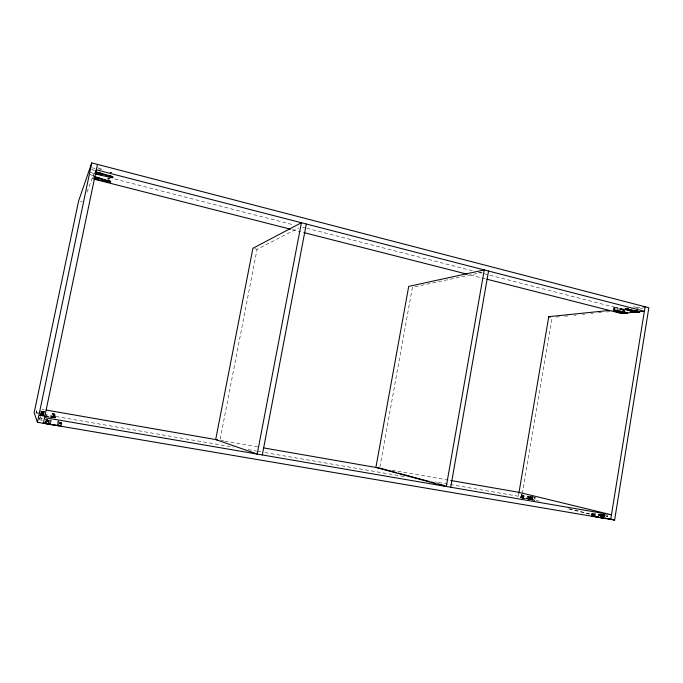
<?xml version="1.0" encoding="UTF-8"?>
<svg xmlns="http://www.w3.org/2000/svg" width="683" height="683" viewBox="0 0 683 683"><rect width="100%" height="100%" fill="white"/><g stroke="black" fill="none" stroke-linecap="round" stroke-linejoin="round"><path stroke-width="0.51" stroke-dasharray="3.42 2.56" d="M47.673 419.2L47.11 421.693L46.102 420.745L46.41 419.26L46.239 419.968M43.097 414.248C43.473 410.09 44.173 413.121 42.602 414.163L42.5 412.173L44.105 411.755M39.29 418.355L39.366 417.859L42.986 418.483M89.661 174.259C94.877 177.085 93.716 175.096 93.895 175.079M41.27 411.96C40.374 415.392 44.438 411.345 41.193 412.259M36.472 410.995L36.148 412.558L36.481 410.97L40.306 411.636M36.148 412.558L39.973 413.215M601.492 514.751A1.238 0.743 -83.4 0 0 602.116 516.16A1.238 0.743 -83.4 0 0 602.969 514.786L602.867 515.417M606.709 515.665L607.161 516.553L607.768 515.716M624.091 309.834L623.869 310.756M607.639 515.682L607.161 516.536L606.837 515.674M530.529 496.925C529.795 498.24 532.629 498.24 531.741 496.9M532.262 498.189L532.211 496.891L532.168 498.189L534.934 498.65L535.318 497.728M47.11 421.693L47.614 419.097M598.308 516.69L598.769 513.821M600.92 516.596L601.228 514.734M602.85 514.76L602.397 515.759L601.518 515.58L601.322 515.059L603.712 515.767M601.843 515.144L601.945 514.53M601.885 515.674L601.962 515.213M601.962 516.86L602.423 514.06M603.909 514.547C605.539 518.371 597.386 514.495 599.29 515.699M604.651 516.638L604.95 514.803L604.66 517.945M613.641 310.236C611.541 305.267 620.309 306.462 616.723 310.645M620.326 310.253L620.625 308.443A3.091 0.521 7.7 0 1 624.441 308.417M622.563 311.943L622.998 309.297L624.04 309.186L623.75 310.961M623.314 309.86C624.39 310.031 622.512 310.176 623.383 309.425L624.168 309.945M623.511 310.833L623.536 310.014M624.006 310.961L623.852 310.372M591.598 515.597C589.634 510.423 599.99 515.46 592.016 513.155M594.765 516.22L595.286 512.993M519.012 492.349L518.354 496.251L534.772 500.374M520.916 497.728L521.342 494.91L522.469 495.081M535.182 500.204L521.769 496.84L522.119 494.748M522.299 493.698L552.077 317.501M523.05 495.201C525.748 495.508 522.649 499.23 522.606 498.453M527.02 498.769L527.481 496.071L529.18 496.336M529.137 499.478L529.547 497.028M529.632 497.309L530.793 497.565L530.204 496.891L529.769 497.762L529.718 496.772M529.94 499.683L530.486 496.413M530.35 499.597L522.452 498.078M529.769 497.762L530.793 497.565M531.519 499.555L531.972 496.882M532.817 496.814L532.27 500.084L533.414 500.366L531.989 499.794M532.219 499.725L532.996 496.464M47.093 419.106L46.546 421.556L46.956 419.294M379.885 467.061L412.412 287.295L482.283 272.38M41.031 413.027L41.407 411.328L41.185 412.455M220.157 439.254L257.056 249.312L298.744 227.909M39.349 418.781C39.119 419.977 39.853 416.442 39.383 418.875M61.035 425.603L61.829 421.701M42.679 415.349L45.496 416.246M39.605 415.503L53.402 417.415C50.346 418.098 51.524 412.199 54.136 413.966C57.073 413.565 55.297 418.303 54.708 418.013M39.512 415.307L42.875 415.956L43.635 412.011L40.323 411.439M92.879 178.852L93.964 173.661M93.708 176.043L93.887 175.403M46.068 416.092L46.333 414.82M47.221 421.112L46.444 420.984L46.828 419.123M46.461 421.018L46.854 419.157L47.631 419.294M47.17 421.77L47.742 419.055M47.229 421.881L47.801 419.157M50.619 423.853L51.302 420.071M53.786 417.33L46.453 416.417M57.167 424.928L57.978 421.035L58.883 421.129M46.273 420.036L46.102 420.745M41.082 412.942L40.971 413.531M534.533 497.702L534.84 498.65M602.278 514.751L602.235 515.221M534.652 497.719L534.823 498.633L535.199 497.702M86.997 192.205L94.083 173.328M530.768 497.847L530.981 496.917M603.294 514.777L603.456 515.767M532.672 498.206L527.285 497.164L531.792 497.958M617.227 307.589L614.171 307.154M531.519 496.9L531.494 497.933M613.855 309.04L614.751 308.955M54.982 417.612L51.686 417.031L52.386 413.727L55.682 414.299L53.974 413.941M618.61 309.493L624.117 308.929M636.607 307.64L640.842 307.205M556.286 317.074L559.445 316.758M564.704 316.229L567.855 315.913M574.164 315.273L576.273 315.068M582.582 314.428L584.682 314.214M591 313.582L593.1 313.369M598.359 312.84L601.518 312.524M606.777 311.994L609.928 311.67M640.432 308.596L642.541 308.392M623.442 310.594L623.22 310.441M522.35 495.064L521.351 494.91L524.057 495.44L521.342 494.91M58.84 421.257L57.978 421.035L59.037 421.155M51.37 420.122L50.047 420.011M109.98 172.244L111.671 172.475M107.555 178.434L109.954 178.852M604.865 515.494L598.743 514.248L601.305 514.649M603.883 514.786L603.994 515.896L604.754 516.032M614.845 308.366L613.957 308.46L614.58 308.784M605.129 514.888L604.592 514.837M604.199 516.049L604.745 514.837L604.327 516.058L598.649 514.862L603.567 515.742L604.003 514.811L604.088 515.989L607.161 516.553M110.168 172.236L111.491 172.432M107.735 179.134L108.588 179.253M521.052 497.745L520.6 497.676L521.069 497.728M54.546 417.578L55.084 417.663M40.741 414.402L43.149 414.786M41.134 412.506L44.386 413.044M41.006 413.138L43.413 413.522M40.869 413.77L43.277 414.154M41.27 411.866L44.523 412.412M58.687 424.339L57.62 424.288M45.343 421.232L50.909 422.35L47.776 421.974M45.65 419.746L51.216 420.865L45.163 419.951M45.496 420.489L51.063 421.607L45.001 420.702M54.077 417.509L51.695 417.04L53.914 417.501M42.261 415.29L40.066 414.965L43.857 415.571M521.351 498.103L524.262 498.581M42.764 416.049L46.606 416.681M47.562 416.843L51.404 417.475M46.768 419.157L47.776 419.328M48.237 419.738L45.317 419.208M38.974 419.729L43.456 420.489M601.108 514.683A1.238 0.743 -83.4 0 0 601.723 516.1L602.013 516.152M603.362 516.382L604.131 516.51A1.238 0.743 -83.4 0 1 603.678 514.803M44.207 411.772L41.074 411.183M44.045 412.566L40.903 411.977M43.908 413.198L40.775 412.609M43.78 413.838L41.287 413.386M43.644 414.47L41.151 414.018M43.516 415.11L41.023 414.658M43.379 415.742L40.237 415.153M39.537 414.812L43.131 415.435M39.46 415.187L43.277 415.725M528.138 499.213L529.607 499.469M531.929 500.11L533.414 500.366M47.528 419.874L46.751 419.746M46.675 420.113L47.451 420.25M602.278 514.973L602.799 515.059M46.555 420.421L47.375 420.617L46.598 420.489M601.595 515.119L602.748 515.366M532.399 496.848L535.071 497.318M43.447 412.703C42.508 411.858 42.346 413.838 43.277 413.266M42.713 412.899L43.379 413.019M530.367 497.215L530.836 497.292M531.4 498.47L532.1 498.59M36.088 413.078L38.017 413.42M38.991 413.582L43.191 414.308M44.241 414.487L233.466 447.126M248.185 449.662L256.595 451.113M257.645 451.292L260.804 451.839M265.004 452.564L404.823 476.674M435.31 481.933L437.41 482.292M438.46 482.471L521.769 496.84M528.343 498.931L530.725 499.384M42.056 409.339L44.156 409.706M220.652 440.424L223.802 440.97M224.852 441.158L259.523 447.186M391.897 470.228L449.679 480.286M531.161 496.874L532.774 497.079M54.085 414.077L52.403 413.736L55.673 414.291M523.058 498.197L527.148 498.931M528.172 499.111L531.246 499.666M53.812 414.726C58.858 415.751 48.877 413.847 53.923 414.871M53.675 415.358C58.721 416.382 48.8 414.479 53.786 415.503M53.547 415.99C58.559 417.006 48.758 415.127 53.658 416.135M44.608 415.691L53.274 417.236M46.76 421.804L44.847 421.445M44.685 411.627L40.86 411.004L44.796 411.644M528.727 499L530.802 499.401M43.225 411.601L40.98 411.166M600.622 513.898L601.407 514.043M603.055 516.468L599.905 515.844M600.229 516.331L601.006 516.476M42.397 415.571L40.143 415.136M593.92 514.845L591.837 514.367L594.415 514.837M53.709 417.33L54.273 417.415M530.102 499.452L528.693 499.171M530.017 499.435L528.625 499.153M48.143 422.47L49.048 422.649M522.401 496.874C526.491 497.762 518.346 496.071 522.418 496.968M522.828 495.149L524.049 495.423M602.124 514.811L603.806 515.161M54.111 417.407L55.016 417.578M59.011 421.291L57.978 421.044M529.077 496.473L527.472 496.097M600.203 514L600.938 514.162M54.606 417.885L55.238 418.047M531.878 497.42L527.378 496.626L532.68 497.617M531.698 498.488L527.199 497.702L532.501 498.692M531.613 499.025L527.105 498.231L532.416 499.222M254.571 248.706L257.056 249.312M80.457 201.451L82.327 201.912M601.518 515.58L602.397 515.759M536.215 500.46L539.305 501.237M569.221 508.724L597.079 515.708M568.64 508.878L592.246 514.803M292.469 229.693L300.742 231.802M470.339 275.001L485.852 278.954M91.334 169.546L94.792 170.434M90.054 172.475L94.271 173.559M114.633 178.963L293.408 224.827M302.706 227.217L305.805 228.011M306.838 228.276L472.184 270.699M478.382 272.286L622.025 309.143M91.735 167.719L95.185 168.607M54.734 417.535L55.314 417.663M109.032 178.664L108.145 178.383M109.212 178.664L110.091 178.937M614.683 308.204L614.051 307.879L616.971 308.187M108.426 179.228L107.649 178.929M40.869 410.705L43.627 415.879M40.297 416.493L42.491 421.334M633.184 306.949A3.184 0.546 7.5 0 1 637.376 307.41A3.184 0.546 7.5 0 1 638.272 308.246M623.886 309.382A3.091 0.521 7.7 0 1 620.668 308.392M97.797 167.873A3.859 0.803 14.2 0 1 101.554 168.761A3.859 0.803 14.2 0 1 103.483 169.939M623.169 309.997A1.195 0.692 -72.7 0 1 624.006 309.066M622.802 309.903A1.195 0.692 -72.7 0 1 624.091 309.254M623.98 310.645A1.195 0.692 -72.7 0 0 624.1 310.364A3.091 0.512 7.7 0 0 623.237 310.176M637.119 308.187A1.221 0.717 -72.3 0 1 637.307 308.212M636.855 308.067A3.159 0.538 7.5 0 1 637.529 308.229M623.767 310.108A3.091 0.521 7.7 0 1 622.973 309.988M622.222 309.843A3.091 0.521 7.7 0 1 620.71 309.006A3.091 0.521 7.7 0 1 624.228 309.134M624.458 310.765A3.091 0.521 7.7 0 1 622.879 310.569M620.599 309.92A3.091 0.521 7.7 0 1 621.223 309.493A3.091 0.521 7.7 0 1 624.134 309.715M98.514 168.897A3.859 0.803 14.2 0 1 102.16 169.973M602.577 514.717A1.238 0.743 -83.4 0 1 601.723 516.1M605.061 514.837A1.238 0.743 -83.4 0 1 604.327 516.519M604.284 514.7A1.238 0.743 -83.4 0 1 603.456 516.391A1.238 0.743 -83.4 0 1 602.91 514.666M530.947 496.772A1.084 0.572 -82.1 0 1 530.264 498.266A1.084 0.572 -82.1 0 1 529.88 496.78M530.606 496.985A1.084 0.572 -82.1 0 1 529.914 498.206A1.084 0.572 -82.1 0 1 529.47 496.993M532.808 496.857A1.084 0.572 -82.1 0 1 532.595 498.308A1.084 0.572 -82.1 0 1 531.818 498.317A1.084 0.572 -82.1 0 1 531.886 496.865M532.159 496.985A1.084 0.572 -82.1 0 1 531.476 498.479A1.084 0.572 -82.1 0 1 531.092 496.985M43.131 411.627L42.611 414.137L43.131 411.627M36.319 412.549L36.651 410.995L36.319 412.549M42.858 412.062C41.279 415.674 45.052 412.336 42.867 412.088M595.064 514.376L591.913 513.77L595.064 514.376M61.333 424.109L57.526 423.443L61.333 424.109M61.487 423.375L57.637 422.717L61.487 423.375M61.641 422.632L57.833 421.957L61.641 422.632M55.118 416.98L51.865 416.399L55.118 416.98M523.682 497.719L521.009 497.19L523.682 497.719M523.861 496.643L521.146 496.123L523.861 496.643M523.955 496.106L521.231 495.585L523.955 496.106"/><path stroke-width="1.02" d="M601.954 517.236L600.263 517.321M625.611 308.921L624.954 309.408L635.181 312.481L633.653 311.721M635.181 312.481L636.607 311.986M637 311.115L639.322 312.08L627.446 309.075M636.693 312.336L634.191 311.687L637.982 311.824M605.941 518.235L600.775 517.535L602.491 517.825M614.615 520.096L648.85 307.751L91.735 162.904L78.588 200.99L34.15 412.745L37.428 422.265L614.615 520.096L609.458 518.807M614.435 310.048L625.124 312.268L624.885 313.463L621.086 313.002L614.06 310.893L613.36 310.159L614.222 310.108M625.124 312.268L627.412 313.215L616.271 310.33M621.086 313.002L614.119 310.543M625.705 309.715L625.406 309.254M624.885 313.463L622.418 312.831L626.123 312.968M636.94 311.474L627.993 309.134L625.295 309.04L626.063 309.373M518.892 493.1L548.756 316.681L609.082 310.475M450.729 487.244L488.541 271.04M262.306 454.938L306.326 224.015M59.011 425.142L58.917 425.586L56.851 425.219M110.842 176.573L110.928 176.137L95.56 171.783L95.475 172.21L110.842 176.573A2.297 0.47 13.9 0 1 112.857 177.571A2.297 0.47 13.9 0 1 110.433 177.435L94.852 173.841M95.082 173.243L98.822 174.208L98.992 173.781L95.244 172.816L95.518 172.329M43.362 423.272L97.447 164.39M94.57 177.093L108.717 181.097A2.245 0.444 13.9 0 1 110.697 182.071A2.245 0.444 13.9 0 1 108.332 181.926L96.568 179.313L96.098 178.664M97.191 177.768L94.664 176.675M46.521 423.392L46.615 422.948M99.044 173.132L99.137 172.697M50.482 424.263L49.893 423.81L50.568 423.819M108.332 181.926L104.499 180.636M108.717 181.097L97.276 177.349M37.428 422.265L91.735 162.904M95.244 172.816L96.312 169.819L644.351 311.252L621.317 313.463L486.885 279.21M616.518 310.748L613.641 310.236L615.178 310.697M613.949 310.116L615.042 310.671M616.433 310.756L615.349 310.202M642.959 306.991L645.076 306.769L610.722 519.439L605.59 518.149M625.927 313.36L627.412 313.215M637.777 312.233L639.322 312.08M625.893 308.912L625.005 308.964L625.944 309.339M625.304 309.211L627.933 309.493M625.696 308.844L626.243 308.921M627.498 309.578L628.428 309.476L628.001 309.203M614.026 310.039L614.563 310.116M627.25 309.561L628.445 309.459L627.805 309.151M111.671 177.153L112.558 176.94L109.528 175.983M626.123 308.853L626.635 308.947M111.508 177.128L112.593 177.017L109.775 176.001M598.812 516.724L598.308 516.69M626.738 308.357L627.899 308.554M626.593 308.887L627.557 309.032M594.62 516.22L594.082 516.135M592.059 516.006L594.833 516.45M596.677 516.741L598.521 517.04M46.743 423.836L61.316 426.098L60.574 425.902M44.677 423.084L46.837 423.383L45.445 423.119M43.883 423.093L46.794 423.588M46.854 423.699L43.038 423.204M44.549 417.612L611.473 514.803L519.012 492.349L450.729 480.465M46.256 410.073L217.501 439.878M263.723 447.92L378.749 467.94M593.715 516.075L594.543 516.203L593.997 516.015M59.173 425.364L58.2 425.193M48.587 423.759L50.653 424.126M52.719 424.493L54.785 424.852M595.226 516.732L603.422 518.192M58.986 425.338L58.029 425.159M593.561 516.041L594.201 516.553L591.563 516.015M45.309 423.093L46.307 423.272M602.858 517.697L601.245 517.39M602.952 517.714L601.339 517.407M593.314 515.998L593.826 516.1M109.101 181.584L108.153 181.362M593.869 515.989L594.492 516.135M616.211 310.68L613.308 310.509L614.06 310.893M108.93 181.55L107.991 181.311M621.086 312.575L621.743 312.737M548.756 316.681L550.413 317.091M636.377 311.03L637.043 311.2M624.51 312.182L625.176 312.353M94.399 177.691L97.14 178.391L94.237 178.092M93.972 178.647L96.568 179.313M93.912 179.117L290.395 229.164M303.841 232.587L467.232 274.207M96.892 177.324L97.84 177.58M95.424 172.329A3.893 0.794 14.1 0 1 98.668 172.662L99.709 172.944M379.697 468.103L396.174 472.542M398.232 473.097L429.112 481.421M431.169 481.976L434.26 482.804M438.375 483.914L444.556 485.579M626.772 309.664L632.859 311.516M110.185 181.277L106.787 180.671L110.373 181.413M633.218 310.645A3.184 0.529 7.6 0 1 638.042 311.636A3.184 0.529 7.6 0 1 634.14 311.738M632.791 311.439A3.184 0.529 7.6 0 1 631.877 311.064M622.153 311.841A3.116 0.512 7.8 0 1 625.927 312.618A3.116 0.512 7.8 0 1 624.723 313.121M621.641 312.72A3.116 0.512 7.8 0 1 620.54 312.404M100.862 174.694A3.893 0.794 14.1 0 1 99.855 174.549M98.028 174.122A3.893 0.794 14.1 0 1 96.986 173.789M98.668 172.662A3.893 0.794 14.1 0 1 102.049 173.875M94.314 176.948A3.774 0.751 14 0 1 100.452 178.715M636.471 310.432A3.159 0.529 7.6 0 1 637.145 310.603M108.81 180.679A2.245 0.452 13.9 0 1 110.595 181.371A2.245 0.452 13.9 0 1 110.398 181.78M108.99 181.635A2.245 0.452 13.9 0 1 108.418 181.507M110.928 176.137A2.297 0.47 13.9 0 1 112.926 177.017A2.297 0.47 13.9 0 1 111.662 177.238M484.247 269.93L446.289 486.484L375.898 467.445L408.707 286.39L484.247 269.93M301.399 222.743L257.209 454.067L215.683 439.562L252.906 248.296L301.399 222.743"/></g></svg>
